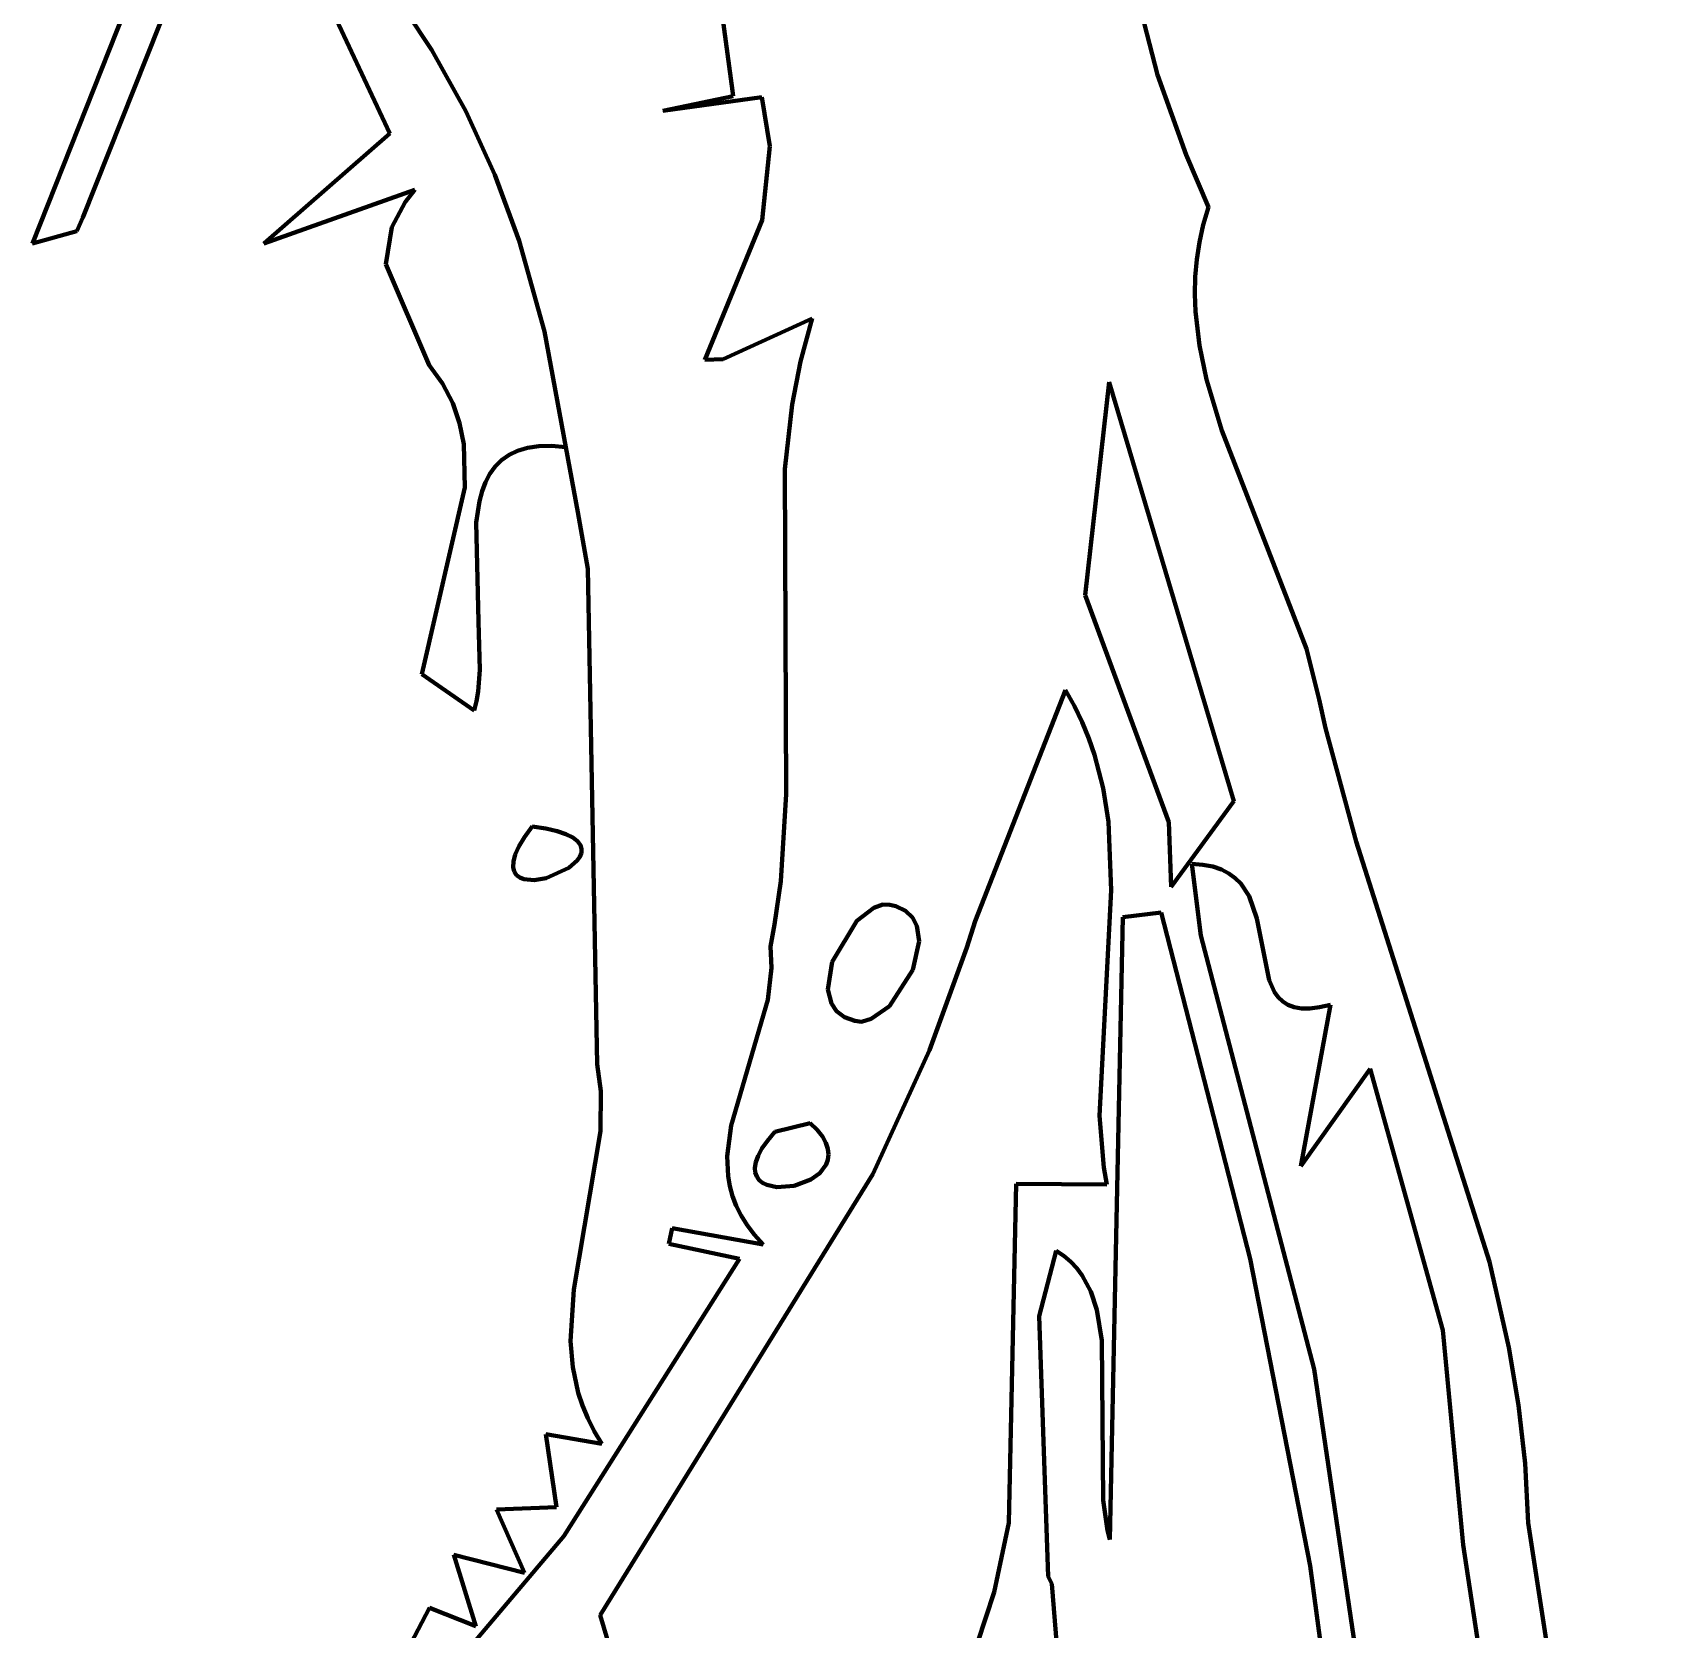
# Model space of a CAD drawing. Header units: millimetres. Extents: x 0 to 10.4, y 0 to 8.2.
# Drawn here: x 4.964 to 5.49, y 4.527 to 5.044 of the extents above; entities that cross this region are included whole.
import ezdxf

# ---------------------------------------------------------------- set-up
doc = ezdxf.new("R2010")
doc.units = ezdxf.units.MM
for name, color, linetype, lineweight in [('color#000000ff', 7, 'CONTINUOUS', 100), ('color#929292ff', 7, 'CONTINUOUS', 100), ('color#ffffffff', 7, 'CONTINUOUS', 100)]:
    doc.layers.add(name, color=color, linetype=linetype, lineweight=lineweight)

msp = doc.modelspace()

# ---------------------------------------------------------------- linework, layer by layer
at = {"layer": 'color#000000ff'}
for p, q in [((5.29395, 5.16402), (5.32834, 5.0305)), ((5.01405, 5.1014), (4.96425, 4.97593)), ((5.03808, 5.1004), (5.07993, 5.01149)), ((4.98049, 4.9843), (5.02181, 5.08815)), ((5.19085, 5.02524), (5.1828, 5.08451)), ((5.32834, 5.0305), (5.33762, 5.00457)), ((5.19107, 5.02361), (5.19085, 5.02524)), ((5.1682, 5.01884), (5.19107, 5.02361)), ((5.20026, 5.02319), (5.1682, 5.01884)), ((5.20286, 5.00737), (5.20026, 5.02319)), ((5.07993, 5.01149), (5.03908, 4.97587)), ((5.20039, 4.98346), (5.20286, 5.00737)), ((5.33762, 5.00457), (5.34485, 4.98761)), ((5.03908, 4.97587), (5.08799, 4.99328)), ((5.08799, 4.99328), (5.08481, 4.98922)), ((5.08481, 4.98922), (5.08053, 4.98117)), ((4.9786, 4.97983), (4.98049, 4.9843)), ((5.1819, 4.93827), (5.20039, 4.98346)), ((5.34485, 4.98761), (5.34318, 4.98193)), ((4.96425, 4.97593), (4.9786, 4.97983)), ((5.08053, 4.98117), (5.07862, 4.96924)), ((5.34318, 4.98193), (5.34192, 4.97628)), ((5.34192, 4.97628), (5.34107, 4.97066)), ((5.07862, 4.96924), (5.09261, 4.9365)), ((5.34107, 4.97066), (5.34058, 4.96505)), ((5.34058, 4.96505), (5.34045, 4.95947)), ((5.34045, 4.95947), (5.34064, 4.95391)), ((5.21662, 4.95165), (5.18775, 4.93845)), ((5.21282, 4.93773), (5.21662, 4.95165)), ((5.34064, 4.95391), (5.3419, 4.94284)), ((5.3419, 4.94284), (5.34419, 4.93184)), ((5.09261, 4.9365), (5.09699, 4.93054)), ((5.18775, 4.93845), (5.1819, 4.93827)), ((5.2101, 4.92379), (5.21282, 4.93773)), ((5.09699, 4.93054), (5.10024, 4.92426)), ((5.31266, 4.93097), (5.30497, 4.8621)), ((5.35308, 4.79546), (5.31266, 4.93097)), ((5.34419, 4.93184), (5.34912, 4.91543)), ((5.10024, 4.92426), (5.10248, 4.91772)), ((5.20769, 4.90285), (5.2101, 4.92379)), ((5.10248, 4.91772), (5.10382, 4.91095)), ((5.34912, 4.91543), (5.37656, 4.84477)), ((5.10382, 4.91095), (5.10421, 4.89689)), ((5.12127, 4.90882), (5.12449, 4.90978)), ((5.12449, 4.90978), (5.12814, 4.91031)), ((5.12814, 4.91031), (5.13227, 4.91039)), ((5.13227, 4.91039), (5.13689, 4.91)), ((5.13689, 4.91), (5.1407, 4.88897)), ((5.11401, 4.90369), (5.11606, 4.90576)), ((5.11606, 4.90576), (5.11847, 4.90747)), ((5.11847, 4.90747), (5.12127, 4.90882)), ((5.10977, 4.89572), (5.11089, 4.89865)), ((5.11089, 4.89865), (5.11229, 4.90132)), ((5.11229, 4.90132), (5.11401, 4.90369)), ((5.20822, 4.79774), (5.20769, 4.90285)), ((5.10421, 4.89689), (5.09024, 4.83658)), ((5.1089, 4.89255), (5.10977, 4.89572)), ((5.10783, 4.8856), (5.1089, 4.89255)), ((5.1407, 4.88897), (5.14393, 4.87067)), ((5.10858, 4.85356), (5.10783, 4.8856)), ((5.14393, 4.87067), (5.147, 4.71036)), ((5.30497, 4.8621), (5.33205, 4.78861)), ((5.10901, 4.83793), (5.10858, 4.85356)), ((5.37656, 4.84477), (5.38071, 4.82834)), ((5.09024, 4.83658), (5.10723, 4.82481)), ((5.1085, 4.83095), (5.10901, 4.83793)), ((5.10797, 4.82776), (5.1085, 4.83095)), ((5.29853, 4.83138), (5.26933, 4.75658)), ((5.30145, 4.8262), (5.29853, 4.83138)), ((5.10723, 4.82481), (5.10797, 4.82776)), ((5.30398, 4.82097), (5.30145, 4.8262)), ((5.38071, 4.82834), (5.38276, 4.81906)), ((5.30616, 4.81569), (5.30398, 4.82097)), ((5.30799, 4.81038), (5.30616, 4.81569)), ((5.38276, 4.81906), (5.39261, 4.78235)), ((5.31075, 4.79964), (5.30799, 4.81038)), ((5.31244, 4.78876), (5.31075, 4.79964)), ((5.20644, 4.76959), (5.20822, 4.79774)), ((5.33273, 4.76774), (5.35308, 4.79546)), ((5.31333, 4.76669), (5.31244, 4.78876)), ((5.33205, 4.78861), (5.33273, 4.76774)), ((5.12347, 4.7838), (5.12168, 4.78077)), ((5.12592, 4.78728), (5.12347, 4.7838)), ((5.13038, 4.78657), (5.12592, 4.78728)), ((5.13402, 4.78572), (5.13038, 4.78657)), ((5.13691, 4.78473), (5.13402, 4.78572)), ((5.13909, 4.78365), (5.13691, 4.78473)), ((5.14063, 4.78248), (5.13909, 4.78365)), ((5.12051, 4.77816), (5.11989, 4.77595)), ((5.12168, 4.78077), (5.12051, 4.77816)), ((5.14157, 4.78125), (5.14063, 4.78248)), ((5.1414, 4.77744), (5.1419, 4.77871)), ((5.14198, 4.77999), (5.14157, 4.78125)), ((5.1419, 4.77871), (5.14198, 4.77999)), ((5.39261, 4.78235), (5.43576, 4.64635)), ((5.11989, 4.77595), (5.11978, 4.77413)), ((5.11978, 4.77413), (5.12013, 4.77266)), ((5.12013, 4.77266), (5.12086, 4.77153)), ((5.1305, 4.77057), (5.13787, 4.77389)), ((5.13787, 4.77389), (5.14052, 4.7762)), ((5.14052, 4.7762), (5.1414, 4.77744)), ((5.33944, 4.77512), (5.34235, 4.75197)), ((5.34307, 4.77486), (5.33944, 4.77512)), ((5.34626, 4.77425), (5.34307, 4.77486)), ((5.34905, 4.7733), (5.34626, 4.77425)), ((5.35145, 4.77206), (5.34905, 4.7733)), ((5.12086, 4.77153), (5.12194, 4.77071)), ((5.12194, 4.77071), (5.1233, 4.77019)), ((5.1233, 4.77019), (5.12666, 4.76993)), ((5.12666, 4.76993), (5.1305, 4.77057)), ((5.20442, 4.75551), (5.20644, 4.76959)), ((5.35351, 4.77055), (5.35145, 4.77206)), ((5.35527, 4.76879), (5.35351, 4.77055)), ((5.35796, 4.76469), (5.35527, 4.76879)), ((5.2395, 4.76205), (5.23658, 4.76094)), ((5.24169, 4.76186), (5.2395, 4.76205)), ((5.3096, 4.69366), (5.31333, 4.76669)), ((5.36048, 4.75746), (5.35796, 4.76469)), ((5.23658, 4.76094), (5.23104, 4.75669)), ((5.24362, 4.76144), (5.24169, 4.76186)), ((5.24678, 4.75999), (5.24362, 4.76144)), ((5.24904, 4.75782), (5.24678, 4.75999)), ((5.25046, 4.75508), (5.24904, 4.75782)), ((5.3171, 4.7579), (5.31294, 4.55649)), ((5.32948, 4.75945), (5.3171, 4.7579)), ((5.35837, 4.64735), (5.32948, 4.75945)), ((5.36446, 4.73749), (5.36048, 4.75746)), ((5.20307, 4.74846), (5.20442, 4.75551)), ((5.23104, 4.75669), (5.22302, 4.7434)), ((5.25119, 4.75015), (5.25046, 4.75508)), ((5.26933, 4.75658), (5.26669, 4.7481)), ((5.34235, 4.75197), (5.37907, 4.61165)), ((5.20344, 4.74153), (5.20307, 4.74846)), ((5.24921, 4.74088), (5.25119, 4.75015)), ((5.26669, 4.7481), (5.25452, 4.71488)), ((5.20227, 4.73117), (5.20344, 4.74153)), ((5.22302, 4.7434), (5.22169, 4.73454)), ((5.24157, 4.72914), (5.24921, 4.74088)), ((5.36624, 4.73361), (5.36446, 4.73749)), ((5.19036, 4.6905), (5.20227, 4.73117)), ((5.22169, 4.73454), (5.2228, 4.72997)), ((5.36743, 4.732), (5.36624, 4.73361)), ((5.36886, 4.73064), (5.36743, 4.732)), ((5.37056, 4.72957), (5.36886, 4.73064)), ((5.2228, 4.72997), (5.22449, 4.72748)), ((5.22449, 4.72748), (5.22701, 4.72556)), ((5.22701, 4.72556), (5.23043, 4.72434)), ((5.23566, 4.72498), (5.24157, 4.72914)), ((5.37257, 4.72881), (5.37056, 4.72957)), ((5.37491, 4.7284), (5.37257, 4.72881)), ((5.37469, 4.67736), (5.38431, 4.72953)), ((5.37763, 4.72837), (5.37491, 4.7284)), ((5.38075, 4.72873), (5.37763, 4.72837)), ((5.38431, 4.72953), (5.38075, 4.72873)), ((5.23043, 4.72434), (5.23251, 4.72403)), ((5.23251, 4.72403), (5.23566, 4.72498)), ((5.25452, 4.71488), (5.23617, 4.67478)), ((5.147, 4.71036), (5.14816, 4.70164)), ((5.39713, 4.70882), (5.37469, 4.67736)), ((5.42067, 4.62429), (5.39713, 4.70882)), ((5.14816, 4.70164), (5.14813, 4.68863)), ((5.31099, 4.6769), (5.3096, 4.69366)), ((5.14813, 4.68863), (5.1394, 4.63746)), ((5.1891, 4.68062), (5.19036, 4.6905)), ((5.20445, 4.6884), (5.20208, 4.68557)), ((5.21597, 4.69128), (5.20445, 4.6884)), ((5.21822, 4.68904), (5.21597, 4.69128)), ((5.21989, 4.6869), (5.21822, 4.68904)), ((5.20208, 4.68557), (5.2003, 4.683)), ((5.22103, 4.68485), (5.21989, 4.6869)), ((5.22168, 4.68292), (5.22103, 4.68485)), ((5.18937, 4.67411), (5.1891, 4.68062)), ((5.19831, 4.67865), (5.19802, 4.67684)), ((5.19906, 4.6807), (5.19831, 4.67865)), ((5.2003, 4.683), (5.19906, 4.6807)), ((5.22112, 4.67784), (5.22168, 4.67941)), ((5.22188, 4.6811), (5.22168, 4.68292)), ((5.22168, 4.67941), (5.22188, 4.6811)), ((5.23617, 4.67478), (5.14795, 4.53201)), ((5.18993, 4.67089), (5.18937, 4.67411)), ((5.19802, 4.67684), (5.19815, 4.67528)), ((5.19815, 4.67528), (5.19864, 4.67394)), ((5.19864, 4.67394), (5.19946, 4.67284)), ((5.19946, 4.67284), (5.20056, 4.67196)), ((5.21071, 4.67098), (5.21613, 4.67298)), ((5.21613, 4.67298), (5.21909, 4.67512)), ((5.21909, 4.67512), (5.22112, 4.67784)), ((5.3119, 4.67135), (5.31099, 4.6769)), ((5.1908, 4.66768), (5.18993, 4.67089)), ((5.192, 4.6645), (5.1908, 4.66768)), ((5.20056, 4.67196), (5.2019, 4.67129)), ((5.2019, 4.67129), (5.20513, 4.67058)), ((5.20513, 4.67058), (5.21071, 4.67098)), ((5.28028, 4.56192), (5.28264, 4.67164)), ((5.28264, 4.67164), (5.3119, 4.67135)), ((5.19357, 4.66133), (5.192, 4.6645)), ((5.17019, 4.65219), (5.17125, 4.65728)), ((5.17125, 4.65728), (5.20072, 4.65197)), ((5.19553, 4.65819), (5.19357, 4.66133)), ((5.1979, 4.65507), (5.19553, 4.65819)), ((5.19303, 4.64738), (5.17019, 4.65219)), ((5.20072, 4.65197), (5.1979, 4.65507)), ((5.13624, 4.55761), (5.19303, 4.64738)), ((5.29552, 4.6499), (5.29007, 4.62881)), ((5.29806, 4.64827), (5.29552, 4.6499)), ((5.30031, 4.64639), (5.29806, 4.64827)), ((5.30229, 4.64428), (5.30031, 4.64639)), ((5.37774, 4.54796), (5.35837, 4.64735)), ((5.43576, 4.64635), (5.44202, 4.61867)), ((5.30401, 4.64196), (5.30229, 4.64428)), ((5.30675, 4.63674), (5.30401, 4.64196)), ((5.1394, 4.63746), (5.13838, 4.62068)), ((5.30866, 4.63083), (5.30675, 4.63674)), ((5.31029, 4.62093), (5.30866, 4.63083)), ((5.29007, 4.62881), (5.29299, 4.54452)), ((5.13838, 4.62068), (5.13909, 4.61234)), ((5.31074, 4.56927), (5.31029, 4.62093)), ((5.42727, 4.55483), (5.42067, 4.62429)), ((5.44202, 4.61867), (5.44515, 4.59998)), ((5.13909, 4.61234), (5.14089, 4.60403)), ((5.37907, 4.61165), (5.41825, 4.34567)), ((5.14089, 4.60403), (5.14226, 4.59988)), ((5.14226, 4.59988), (5.14397, 4.59574)), ((5.44515, 4.59998), (5.44729, 4.58108)), ((5.14397, 4.59574), (5.14605, 4.59161)), ((5.14851, 4.58748), (5.13038, 4.59065)), ((5.13038, 4.59065), (5.13383, 4.56695)), ((5.14605, 4.59161), (5.14851, 4.58748)), ((5.44729, 4.58108), (5.44829, 4.56192)), ((5.31216, 4.55948), (5.31074, 4.56927)), ((5.13383, 4.56695), (5.11445, 4.56625)), ((5.11445, 4.56625), (5.12349, 4.54578)), ((5.02615, 4.42776), (5.13624, 4.55761)), ((5.27544, 4.53951), (5.28028, 4.56192)), ((5.31294, 4.55649), (5.31216, 4.55948)), ((5.44829, 4.56192), (5.48985, 4.29095)), ((5.45065, 4.40141), (5.42727, 4.55483)), ((5.12349, 4.54578), (5.10057, 4.55153)), ((5.10057, 4.55153), (5.10769, 4.52847)), ((5.39132, 4.44762), (5.37774, 4.54796)), ((5.29299, 4.54452), (5.29413, 4.54219)), ((5.29413, 4.54219), (5.3, 4.47178)), ((5.27008, 4.5231), (5.27544, 4.53951)), ((5.09269, 4.53446), (5.08541, 4.52041)), ((5.10769, 4.52847), (5.09269, 4.53446)), ((5.14795, 4.53201), (5.20394, 4.34635))]:
    msp.add_line(p, q, dxfattribs=at)
at = {"layer": 'color#929292ff'}
for p, q in [((5.07993, 5.01149), (5.03808, 5.1004)), ((5.08523, 5.05101), (5.09351, 5.03844)), ((5.09351, 5.03844), (5.10452, 5.01872)), ((5.10452, 5.01872), (5.11392, 4.9981)), ((5.03908, 4.97587), (5.07993, 5.01149)), ((5.08799, 4.99328), (5.03908, 4.97587)), ((5.08481, 4.98922), (5.08799, 4.99328)), ((5.11392, 4.9981), (5.12178, 4.97675)), ((5.08053, 4.98117), (5.08481, 4.98922)), ((5.07862, 4.96924), (5.08053, 4.98117)), ((5.12178, 4.97675), (5.13, 4.94744)), ((5.09261, 4.9365), (5.07862, 4.96924)), ((5.13, 4.94744), (5.13689, 4.91)), ((5.09699, 4.93054), (5.09261, 4.9365)), ((5.10024, 4.92426), (5.09699, 4.93054)), ((5.10248, 4.91772), (5.10024, 4.92426)), ((5.10382, 4.91095), (5.10248, 4.91772)), ((5.10421, 4.89689), (5.10382, 4.91095)), ((5.12449, 4.90978), (5.12127, 4.90882)), ((5.12814, 4.91031), (5.12449, 4.90978)), ((5.13227, 4.91039), (5.12814, 4.91031)), ((5.13689, 4.91), (5.13227, 4.91039)), ((5.11606, 4.90576), (5.11401, 4.90369)), ((5.11847, 4.90747), (5.11606, 4.90576)), ((5.12127, 4.90882), (5.11847, 4.90747)), ((5.11089, 4.89865), (5.10977, 4.89572)), ((5.11229, 4.90132), (5.11089, 4.89865)), ((5.11401, 4.90369), (5.11229, 4.90132)), ((5.09024, 4.83658), (5.10421, 4.89689)), ((5.10977, 4.89572), (5.1089, 4.89255)), ((5.1089, 4.89255), (5.10783, 4.8856)), ((5.10783, 4.8856), (5.10858, 4.85356)), ((5.10858, 4.85356), (5.10901, 4.83793)), ((5.10723, 4.82481), (5.09024, 4.83658)), ((5.10901, 4.83793), (5.1085, 4.83095)), ((5.1085, 4.83095), (5.10797, 4.82776)), ((5.10797, 4.82776), (5.10723, 4.82481)), ((5.23658, 4.76094), (5.2395, 4.76205)), ((5.2395, 4.76205), (5.24169, 4.76186)), ((5.23104, 4.75669), (5.23658, 4.76094)), ((5.24169, 4.76186), (5.24362, 4.76144)), ((5.24362, 4.76144), (5.24678, 4.75999)), ((5.24678, 4.75999), (5.24904, 4.75782)), ((5.24904, 4.75782), (5.25046, 4.75508)), ((5.22302, 4.7434), (5.23104, 4.75669)), ((5.25046, 4.75508), (5.25119, 4.75015)), ((5.25119, 4.75015), (5.24921, 4.74088)), ((5.22169, 4.73454), (5.22302, 4.7434)), ((5.24921, 4.74088), (5.24157, 4.72914)), ((5.2228, 4.72997), (5.22169, 4.73454)), ((5.22449, 4.72748), (5.2228, 4.72997)), ((5.22701, 4.72556), (5.22449, 4.72748)), ((5.23043, 4.72434), (5.22701, 4.72556)), ((5.24157, 4.72914), (5.23566, 4.72498)), ((5.23251, 4.72403), (5.23043, 4.72434)), ((5.23566, 4.72498), (5.23251, 4.72403))]:
    msp.add_line(p, q, dxfattribs=at)
at = {"layer": 'color#ffffffff'}
for p, q in [((5.32834, 5.0305), (5.29395, 5.16402)), ((4.96425, 4.97593), (5.01405, 5.1014)), ((5.02181, 5.08815), (4.98049, 4.9843)), ((5.1828, 5.08451), (5.19085, 5.02524)), ((5.09351, 5.03844), (5.08523, 5.05101)), ((5.10452, 5.01872), (5.09351, 5.03844)), ((5.33762, 5.00457), (5.32834, 5.0305)), ((5.19085, 5.02524), (5.19107, 5.02361)), ((5.19107, 5.02361), (5.1682, 5.01884)), ((5.1682, 5.01884), (5.20026, 5.02319)), ((5.20026, 5.02319), (5.20286, 5.00737)), ((5.11392, 4.9981), (5.10452, 5.01872)), ((5.20286, 5.00737), (5.20039, 4.98346)), ((5.34485, 4.98761), (5.33762, 5.00457)), ((5.12178, 4.97675), (5.11392, 4.9981)), ((4.98049, 4.9843), (4.9786, 4.97983)), ((5.20039, 4.98346), (5.1819, 4.93827)), ((5.34318, 4.98193), (5.34485, 4.98761)), ((4.9786, 4.97983), (4.96425, 4.97593)), ((5.34192, 4.97628), (5.34318, 4.98193)), ((5.13, 4.94744), (5.12178, 4.97675)), ((5.34107, 4.97066), (5.34192, 4.97628)), ((5.34058, 4.96505), (5.34107, 4.97066)), ((5.34045, 4.95947), (5.34058, 4.96505)), ((5.34064, 4.95391), (5.34045, 4.95947)), ((5.18775, 4.93845), (5.21662, 4.95165)), ((5.21662, 4.95165), (5.21282, 4.93773)), ((5.3419, 4.94284), (5.34064, 4.95391)), ((5.13689, 4.91), (5.13, 4.94744)), ((5.34419, 4.93184), (5.3419, 4.94284)), ((5.1819, 4.93827), (5.18775, 4.93845)), ((5.21282, 4.93773), (5.2101, 4.92379)), ((5.30497, 4.8621), (5.31266, 4.93097)), ((5.31266, 4.93097), (5.35308, 4.79546)), ((5.34912, 4.91543), (5.34419, 4.93184)), ((5.2101, 4.92379), (5.20769, 4.90285)), ((5.37656, 4.84477), (5.34912, 4.91543)), ((5.1407, 4.88897), (5.13689, 4.91)), ((5.20769, 4.90285), (5.20822, 4.79774)), ((5.14393, 4.87067), (5.1407, 4.88897)), ((5.147, 4.71036), (5.14393, 4.87067)), ((5.33205, 4.78861), (5.30497, 4.8621)), ((5.38071, 4.82834), (5.37656, 4.84477)), ((5.26933, 4.75658), (5.29853, 4.83138)), ((5.29853, 4.83138), (5.30145, 4.8262)), ((5.30145, 4.8262), (5.30398, 4.82097)), ((5.38276, 4.81906), (5.38071, 4.82834)), ((5.30398, 4.82097), (5.30616, 4.81569)), ((5.30616, 4.81569), (5.30799, 4.81038)), ((5.39261, 4.78235), (5.38276, 4.81906)), ((5.30799, 4.81038), (5.31075, 4.79964)), ((5.31075, 4.79964), (5.31244, 4.78876)), ((5.20822, 4.79774), (5.20644, 4.76959)), ((5.35308, 4.79546), (5.33273, 4.76774)), ((5.31244, 4.78876), (5.31333, 4.76669)), ((5.33273, 4.76774), (5.33205, 4.78861)), ((5.12168, 4.78077), (5.12347, 4.7838)), ((5.12347, 4.7838), (5.12592, 4.78728)), ((5.12592, 4.78728), (5.13038, 4.78657)), ((5.13038, 4.78657), (5.13402, 4.78572)), ((5.13402, 4.78572), (5.13691, 4.78473)), ((5.13691, 4.78473), (5.13909, 4.78365)), ((5.13909, 4.78365), (5.14063, 4.78248)), ((5.11989, 4.77595), (5.12051, 4.77816)), ((5.12051, 4.77816), (5.12168, 4.78077)), ((5.14063, 4.78248), (5.14157, 4.78125)), ((5.1419, 4.77871), (5.1414, 4.77744)), ((5.14157, 4.78125), (5.14198, 4.77999)), ((5.14198, 4.77999), (5.1419, 4.77871)), ((5.43576, 4.64635), (5.39261, 4.78235)), ((5.11978, 4.77413), (5.11989, 4.77595)), ((5.12013, 4.77266), (5.11978, 4.77413)), ((5.12086, 4.77153), (5.12013, 4.77266)), ((5.13787, 4.77389), (5.1305, 4.77057)), ((5.14052, 4.7762), (5.13787, 4.77389)), ((5.1414, 4.77744), (5.14052, 4.7762)), ((5.33944, 4.77512), (5.34307, 4.77486)), ((5.34235, 4.75197), (5.33944, 4.77512)), ((5.34307, 4.77486), (5.34626, 4.77425)), ((5.34626, 4.77425), (5.34905, 4.7733)), ((5.34905, 4.7733), (5.35145, 4.77206)), ((5.12194, 4.77071), (5.12086, 4.77153)), ((5.1233, 4.77019), (5.12194, 4.77071)), ((5.12666, 4.76993), (5.1233, 4.77019)), ((5.1305, 4.77057), (5.12666, 4.76993)), ((5.20644, 4.76959), (5.20442, 4.75551)), ((5.35145, 4.77206), (5.35351, 4.77055)), ((5.35351, 4.77055), (5.35527, 4.76879)), ((5.35527, 4.76879), (5.35796, 4.76469)), ((5.31333, 4.76669), (5.3096, 4.69366)), ((5.35796, 4.76469), (5.36048, 4.75746)), ((5.31294, 4.55649), (5.3171, 4.7579)), ((5.3171, 4.7579), (5.32948, 4.75945)), ((5.32948, 4.75945), (5.35837, 4.64735)), ((5.36048, 4.75746), (5.36446, 4.73749)), ((5.20442, 4.75551), (5.20307, 4.74846)), ((5.26669, 4.7481), (5.26933, 4.75658)), ((5.37907, 4.61165), (5.34235, 4.75197)), ((5.20307, 4.74846), (5.20344, 4.74153)), ((5.25452, 4.71488), (5.26669, 4.7481)), ((5.20344, 4.74153), (5.20227, 4.73117)), ((5.36446, 4.73749), (5.36624, 4.73361)), ((5.20227, 4.73117), (5.19036, 4.6905)), ((5.36624, 4.73361), (5.36743, 4.732)), ((5.36743, 4.732), (5.36886, 4.73064)), ((5.36886, 4.73064), (5.37056, 4.72957)), ((5.37056, 4.72957), (5.37257, 4.72881)), ((5.37257, 4.72881), (5.37491, 4.7284)), ((5.38431, 4.72953), (5.37469, 4.67736)), ((5.37491, 4.7284), (5.37763, 4.72837)), ((5.37763, 4.72837), (5.38075, 4.72873)), ((5.38075, 4.72873), (5.38431, 4.72953)), ((5.23617, 4.67478), (5.25452, 4.71488)), ((5.14816, 4.70164), (5.147, 4.71036)), ((5.37469, 4.67736), (5.39713, 4.70882)), ((5.39713, 4.70882), (5.42067, 4.62429)), ((5.14813, 4.68863), (5.14816, 4.70164)), ((5.3096, 4.69366), (5.31099, 4.6769)), ((5.1394, 4.63746), (5.14813, 4.68863)), ((5.19036, 4.6905), (5.1891, 4.68062)), ((5.20208, 4.68557), (5.20445, 4.6884)), ((5.20445, 4.6884), (5.21597, 4.69128)), ((5.21597, 4.69128), (5.21822, 4.68904)), ((5.21822, 4.68904), (5.21989, 4.6869)), ((5.2003, 4.683), (5.20208, 4.68557)), ((5.21989, 4.6869), (5.22103, 4.68485)), ((5.22103, 4.68485), (5.22168, 4.68292)), ((5.1891, 4.68062), (5.18937, 4.67411)), ((5.19802, 4.67684), (5.19831, 4.67865)), ((5.19831, 4.67865), (5.19906, 4.6807)), ((5.19906, 4.6807), (5.2003, 4.683)), ((5.22168, 4.67941), (5.22112, 4.67784)), ((5.22168, 4.68292), (5.22188, 4.6811)), ((5.22188, 4.6811), (5.22168, 4.67941)), ((5.14795, 4.53201), (5.23617, 4.67478)), ((5.18937, 4.67411), (5.18993, 4.67089)), ((5.19815, 4.67528), (5.19802, 4.67684)), ((5.19864, 4.67394), (5.19815, 4.67528)), ((5.19946, 4.67284), (5.19864, 4.67394)), ((5.20056, 4.67196), (5.19946, 4.67284)), ((5.21613, 4.67298), (5.21071, 4.67098)), ((5.21909, 4.67512), (5.21613, 4.67298)), ((5.22112, 4.67784), (5.21909, 4.67512)), ((5.31099, 4.6769), (5.3119, 4.67135)), ((5.18993, 4.67089), (5.1908, 4.66768)), ((5.1908, 4.66768), (5.192, 4.6645)), ((5.2019, 4.67129), (5.20056, 4.67196)), ((5.20513, 4.67058), (5.2019, 4.67129)), ((5.21071, 4.67098), (5.20513, 4.67058)), ((5.28264, 4.67164), (5.28028, 4.56192)), ((5.3119, 4.67135), (5.28264, 4.67164)), ((5.192, 4.6645), (5.19357, 4.66133)), ((5.17125, 4.65728), (5.17019, 4.65219)), ((5.20072, 4.65197), (5.17125, 4.65728)), ((5.19357, 4.66133), (5.19553, 4.65819)), ((5.19553, 4.65819), (5.1979, 4.65507)), ((5.17019, 4.65219), (5.19303, 4.64738)), ((5.1979, 4.65507), (5.20072, 4.65197)), ((5.19303, 4.64738), (5.13624, 4.55761)), ((5.29007, 4.62881), (5.29552, 4.6499)), ((5.29552, 4.6499), (5.29806, 4.64827)), ((5.29806, 4.64827), (5.30031, 4.64639)), ((5.30031, 4.64639), (5.30229, 4.64428)), ((5.35837, 4.64735), (5.37774, 4.54796)), ((5.44202, 4.61867), (5.43576, 4.64635)), ((5.30229, 4.64428), (5.30401, 4.64196)), ((5.30401, 4.64196), (5.30675, 4.63674)), ((5.13838, 4.62068), (5.1394, 4.63746)), ((5.30675, 4.63674), (5.30866, 4.63083)), ((5.30866, 4.63083), (5.31029, 4.62093)), ((5.29299, 4.54452), (5.29007, 4.62881)), ((5.13909, 4.61234), (5.13838, 4.62068)), ((5.31029, 4.62093), (5.31074, 4.56927)), ((5.42067, 4.62429), (5.42727, 4.55483)), ((5.44515, 4.59998), (5.44202, 4.61867)), ((5.14089, 4.60403), (5.13909, 4.61234)), ((5.41825, 4.34567), (5.37907, 4.61165)), ((5.14226, 4.59988), (5.14089, 4.60403)), ((5.14397, 4.59574), (5.14226, 4.59988)), ((5.44729, 4.58108), (5.44515, 4.59998)), ((5.14605, 4.59161), (5.14397, 4.59574)), ((5.13383, 4.56695), (5.13038, 4.59065)), ((5.13038, 4.59065), (5.14851, 4.58748)), ((5.14851, 4.58748), (5.14605, 4.59161)), ((5.44829, 4.56192), (5.44729, 4.58108)), ((5.31074, 4.56927), (5.31216, 4.55948)), ((5.11445, 4.56625), (5.13383, 4.56695)), ((5.12349, 4.54578), (5.11445, 4.56625)), ((5.13624, 4.55761), (5.02615, 4.42776)), ((5.28028, 4.56192), (5.27544, 4.53951)), ((5.31216, 4.55948), (5.31294, 4.55649)), ((5.48985, 4.29095), (5.44829, 4.56192)), ((5.42727, 4.55483), (5.45065, 4.40141)), ((5.10769, 4.52847), (5.10057, 4.55153)), ((5.10057, 4.55153), (5.12349, 4.54578)), ((5.37774, 4.54796), (5.39132, 4.44762)), ((5.29413, 4.54219), (5.29299, 4.54452)), ((5.3, 4.47178), (5.29413, 4.54219)), ((5.27544, 4.53951), (5.27008, 4.5231)), ((5.08541, 4.52041), (5.09269, 4.53446)), ((5.09269, 4.53446), (5.10769, 4.52847)), ((5.20394, 4.34635), (5.14795, 4.53201))]:
    msp.add_line(p, q, dxfattribs=at)

doc.saveas('drawing.dxf')
